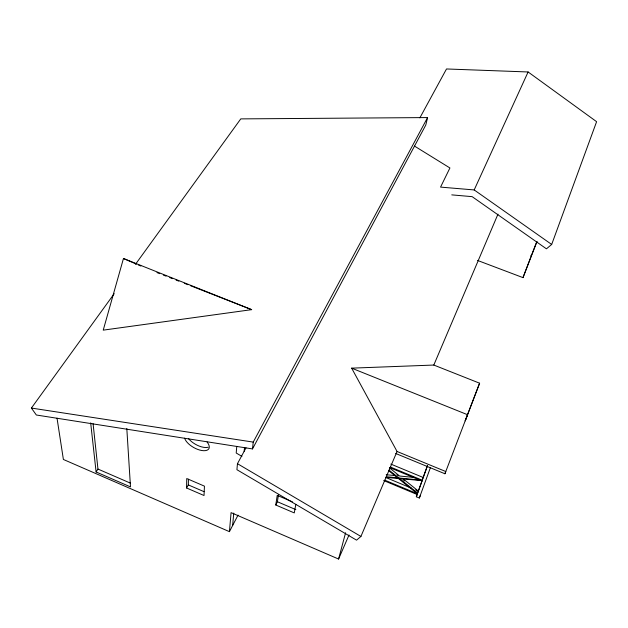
<?xml version="1.0" encoding="UTF-8"?>
<svg xmlns="http://www.w3.org/2000/svg" width="628" height="628" viewBox="0 0 628 628"><rect width="100%" height="100%" fill="white"/><g stroke="black" fill="none" stroke-linecap="round" stroke-linejoin="round"><path stroke-width="0.94" d="M186.571 487.987L186.744 478.536L204.445 486.143L204.029 495.516L186.571 487.987L188.322 484.91L188.439 479.227M57.022 418.138L63.389 459.468L229.432 531.657L231.073 512.629L338.578 559.038L349.027 534.978M236.772 446.375L236.207 453.016L241.929 456.391M246.019 447.843L237.455 463.692L236.921 469.705L356.555 540.151L360.919 536.445L397.053 451.469L351.649 368.149L433.807 365.049L479.604 383.198L444.922 473.763L395.679 453.471M232.643 525.495L233.757 513.06M244.151 451.296L244.52 447.513M114.225 293.661L31.4 408.059L36.338 415.006L252.495 448.918L253.233 442.096L427.582 117.569L240.767 118.888L135.507 264.262M295.827 504.323L294.273 512.911L275.771 505.006L277.231 495.366L292.428 501.843M275.771 505.006L277.388 501.741L278.424 494.982M427.582 117.569L425.8 125.003L252.495 448.918M338.578 559.038L345.588 532.756M123.465 258.501L103.235 330.14L251.671 309.651L123.465 258.501L136.519 264.145M420.375 495.359L419.331 498.012L416.325 496.756L427.409 465.654M389.046 470.129L417.651 493.074L422.04 481.04M390.585 467.099L422.22 480.208L427.511 465.686M419.331 498.012L430.298 467.939M451.76 194.876L472.138 196.65L546.439 248.829L551.682 244.457L596.6 121.683L528.109 71.969L446.508 68.962L419.873 117.852M477.578 260.447L522.991 277.623L531.382 255.557L530.856 255.353M479.604 383.198L465.183 420.893L467.562 414.723L351.649 368.149M444.922 473.763L445.794 471.534L397.053 451.469M531.735 254.654L536.634 242.016M522.991 277.623L537.073 241.356M385.459 477.359L422.087 480.616M416.325 496.756L417.377 494.11M433.807 365.049L497.973 214.148M414.543 146.112L449.923 167.974L440.55 187.105L474.187 189.939L528.109 71.969M229.432 531.657L238.043 515.109M126.809 428.516L130.491 486.904L96.1 471.966L97.96 469.061L93.093 423.727M386.22 474.721L395.601 475.632M414.056 477.429L399.628 476.024L389.87 468.19M386.338 476.738L420.964 480.153M31.4 408.059L253.233 442.096M156.976 272.583L159.708 273.651M163.351 275.08L166.082 276.147M169.725 277.576L172.457 278.644M176.099 280.072L178.831 281.14M184.294 283.275L187.929 284.704M190.661 285.771L251.671 309.651M390.804 464.084L423.288 477.531M389.446 467.499L421.953 480.97M385.922 477.563L411.214 488.089M384.807 480.177L417.392 493.757L388.583 470.615M383.677 480.546L417.133 494.487M277.388 501.741L295.851 509.622M188.322 484.91L204.006 491.653M138.262 264.898L140.868 266.029M97.96 469.061L130.53 483.191M237.455 463.692L360.919 536.445M474.187 189.939L551.682 244.457M402.854 478.615L418.429 491.12M396.912 474.705L398.419 475.906M403.121 479.682L404.605 480.875M415.72 489.801L417.204 490.994M90.675 422.864L96.1 471.966M207.083 442.01A13.808 6.468 29.5 0 1 201.674 450.496A13.808 6.468 29.5 0 1 184.648 438.179M208.174 447.246A13.777 6.492 29.5 0 1 188.62 438.713"/></g></svg>
